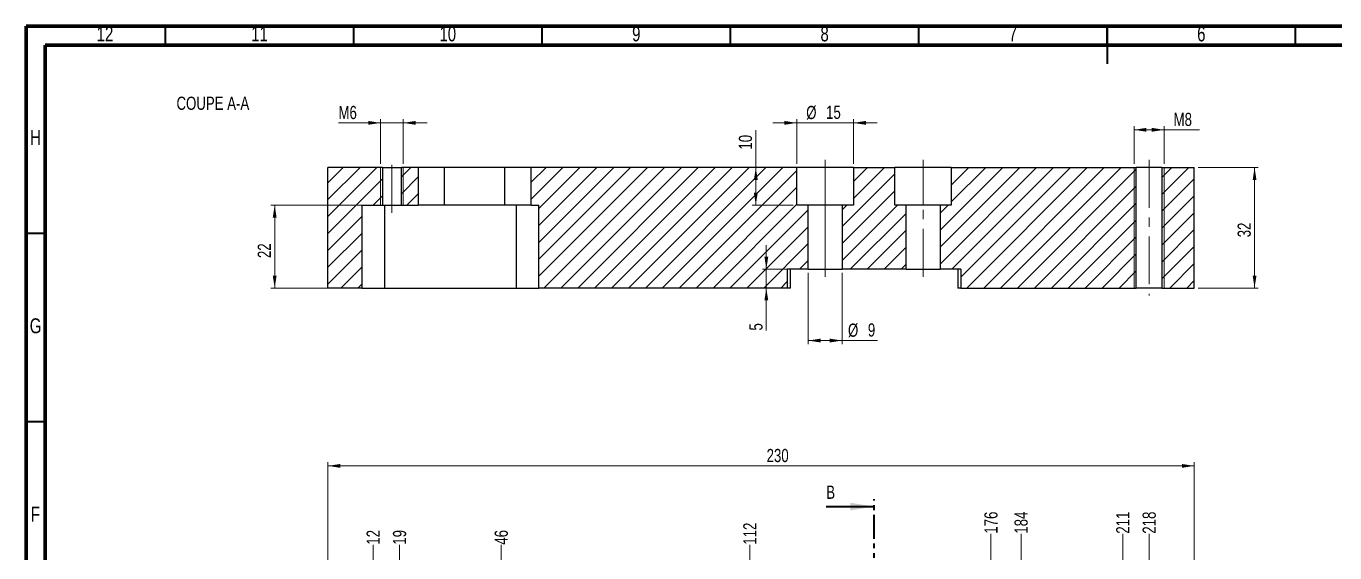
# Model space of a CAD drawing. Header units: millimetres. Extents: x 15 to 589, y 5 to 415.
# Drawn here: x 15 to 362.4, y 275.2 to 415 of the extents above; entities that cross this region are included whole.
import ezdxf

# ---------------------------------------------------------------- set-up
doc = ezdxf.new("R2010")
doc.units = ezdxf.units.MM
doc.linetypes.add('CENTERX2', pattern=[20.32, 12.7, -2.54, 2.54, -2.54])
doc.linetypes.add('PHANTOM', pattern=[12.7, 6.35, -1.27, 1.27, -1.27, 1.27, -1.27])
doc.styles.add('SLDTEXTSTYLE0', font='TXT', dxfattribs={"width": 0.75})
doc.dimstyles.new('SLDDIMSTYLE1', dxfattribs={"dimtxt": 3.5, "dimasz": 3.302, "dimexe": 0, "dimexo": 0.0625, "dimgap": 0.875, "dimtad": 0, "dimtih": 1, "dimtoh": 1, "dimrnd": 1e-09, "dimzin": 12, "dimdsep": 46, "dimtxsty": 'SLDTEXTSTYLE0', "dimblk1": 'NONE', "dimblk2": 'NONE', "dimsah": 1, "dimcen": 0.09, "dimadec": 0, "dimazin": 3, "dimtfac": 1, "dimtofl": 0, "dimtmove": 0, "dimatfit": 3, "dimldrblk": 'NONE', "dimfxl": 1, "dimfrac": 2, "dimtolj": 1, "dimtzin": 12, "dimarcsym": 0})
doc.dimstyles.new('SLDDIMSTYLE3', dxfattribs={"dimtxt": 3.5, "dimasz": 3.302, "dimexe": 0, "dimexo": 0.0625, "dimgap": 0.875, "dimtad": 1, "dimrnd": 1e-09, "dimzin": 12, "dimdsep": 46, "dimtxsty": 'SLDTEXTSTYLE0', "dimsah": 1, "dimcen": 0.09, "dimadec": 0, "dimazin": 3, "dimtfac": 1, "dimtofl": 0, "dimtmove": 0, "dimatfit": 3, "dimfxl": 1, "dimfrac": 2, "dimtolj": 1, "dimtzin": 12, "dimarcsym": 0})
doc.dimstyles.new('SLDDIMSTYLE6', dxfattribs={"dimtxt": 3.5, "dimasz": 3.302, "dimexe": 0, "dimexo": 0.0625, "dimgap": 0.875, "dimtad": 1, "dimrnd": 1e-09, "dimzin": 12, "dimdsep": 46, "dimtxsty": 'SLDTEXTSTYLE0', "dimsah": 1, "dimcen": 0.09, "dimadec": 0, "dimazin": 3, "dimtfac": 1, "dimtmove": 0, "dimatfit": 0, "dimfxl": 1, "dimfrac": 2, "dimtolj": 1, "dimtzin": 12, "dimarcsym": 0})

# ---------------------------------------------------------------- blocks, each defined once
blk = doc.blocks.new('_D_3')
at = {"color": 7, "linetype": 'Continuous', "lineweight": 18}
blk.add_line((107.09, 259.3), (107.09, 277.38), dxfattribs=at)
at = {"color": 7, "linetype": 'Continuous', "lineweight": 18, "insert": (105.36, 277.38), "char_height": 3.5, "attachment_point": 1, "rotation": 90, "style": 'SLDTEXTSTYLE0'}
blk.add_mtext('12', dxfattribs=at)
blk = doc.blocks.new('_None')
blk = doc.blocks.new('_D_6')
at = {"color": 7, "linetype": 'Continuous', "lineweight": 18}
blk.add_line((114.09, 239.3), (114.09, 277.38), dxfattribs=at)
at = {"color": 7, "linetype": 'Continuous', "lineweight": 18, "insert": (112.36, 277.38), "char_height": 3.5, "attachment_point": 1, "rotation": 90, "style": 'SLDTEXTSTYLE0'}
blk.add_mtext('19', dxfattribs=at)
blk = doc.blocks.new('_D_9')
at = {"color": 7, "linetype": 'Continuous', "lineweight": 18}
blk.add_line((141.09, 239.3), (141.09, 277.38), dxfattribs=at)
at = {"color": 7, "linetype": 'Continuous', "lineweight": 18, "insert": (139.36, 277.38), "char_height": 3.5, "attachment_point": 1, "rotation": 90, "style": 'SLDTEXTSTYLE0'}
blk.add_mtext('46', dxfattribs=at)
blk = doc.blocks.new('_D_11')
at = {"color": 7, "linetype": 'Continuous', "lineweight": 18}
blk.add_line((207.09, 271.3), (207.09, 277.38), dxfattribs=at)
at = {"color": 7, "linetype": 'Continuous', "lineweight": 18, "insert": (205.36, 277.38), "char_height": 3.5, "attachment_point": 1, "rotation": 90, "style": 'SLDTEXTSTYLE0'}
blk.add_mtext('112', dxfattribs=at)
blk = doc.blocks.new('_D_18')
at = {"color": 7, "linetype": 'Continuous', "lineweight": 18}
blk.add_line((271.09, 271.3), (271.09, 280.3), dxfattribs=at)
at = {"color": 7, "linetype": 'Continuous', "lineweight": 18, "insert": (269.36, 280.3), "char_height": 3.5, "attachment_point": 1, "rotation": 90, "style": 'SLDTEXTSTYLE0'}
blk.add_mtext('176', dxfattribs=at)
blk = doc.blocks.new('_D_20')
at = {"color": 7, "linetype": 'Continuous', "lineweight": 18}
blk.add_line((279.09, 239.3), (279.09, 280.3), dxfattribs=at)
at = {"color": 7, "linetype": 'Continuous', "lineweight": 18, "insert": (277.36, 280.3), "char_height": 3.5, "attachment_point": 1, "rotation": 90, "style": 'SLDTEXTSTYLE0'}
blk.add_mtext('184', dxfattribs=at)
blk = doc.blocks.new('_D_23')
at = {"color": 7, "linetype": 'Continuous', "lineweight": 18}
blk.add_line((306.09, 239.3), (306.09, 280.3), dxfattribs=at)
at = {"color": 7, "linetype": 'Continuous', "lineweight": 18, "insert": (304.36, 280.3), "char_height": 3.5, "attachment_point": 1, "rotation": 90, "style": 'SLDTEXTSTYLE0'}
blk.add_mtext('211', dxfattribs=at)
blk = doc.blocks.new('_D_26')
at = {"color": 7, "linetype": 'Continuous', "lineweight": 18}
blk.add_line((313.09, 259.3), (313.09, 280.3), dxfattribs=at)
at = {"color": 7, "linetype": 'Continuous', "lineweight": 18, "insert": (311.36, 280.3), "char_height": 3.5, "attachment_point": 1, "rotation": 90, "style": 'SLDTEXTSTYLE0'}
blk.add_mtext('218', dxfattribs=at)
blk = doc.blocks.new('_D_57')
at = {"color": 7, "linetype": 'Continuous', "lineweight": 18}
for p, q in [((95.09, 271.3), (95.09, 299.3)), ((325.09, 271.3), (325.09, 299.3)), ((95.09, 298.3), (325.09, 298.3))]:
    blk.add_line(p, q, dxfattribs=at)
for points in [[(95.09, 298.3), (98.4, 297.79), (98.4, 298.81)], [(325.09, 298.3), (321.79, 298.81), (321.79, 297.79)]]:
    blk.add_solid(points, dxfattribs=at)
at = {"color": 7, "linetype": 'Continuous', "lineweight": 18, "insert": (211.56, 302.81), "char_height": 3.5, "attachment_point": 1, "style": 'SLDTEXTSTYLE0'}
blk.add_mtext('230', dxfattribs=at)
blk = doc.blocks.new('_D_64')
at = {"color": 7, "linetype": 'Continuous', "lineweight": 18}
for p, q in [((326.09, 377.52), (342.09, 377.52)), ((341.09, 345.52), (341.09, 377.52)), ((326.09, 345.52), (342.09, 345.52))]:
    blk.add_line(p, q, dxfattribs=at)
for points in [[(341.09, 377.52), (340.59, 374.22), (341.6, 374.22)], [(341.09, 345.52), (341.6, 348.82), (340.59, 348.82)]]:
    blk.add_solid(points, dxfattribs=at)
at = {"color": 7, "linetype": 'Continuous', "lineweight": 18, "insert": (336.58, 358.98), "char_height": 3.5, "attachment_point": 1, "rotation": 90, "style": 'SLDTEXTSTYLE0'}
blk.add_mtext('32', dxfattribs=at)
blk = doc.blocks.new('_D_65')
at = {"color": 7, "linetype": 'Continuous', "lineweight": 18}
for p, q in [((219.59, 389.36), (213.24, 389.36)), ((219.59, 378.52), (219.59, 390.36)), ((234.59, 389.36), (219.59, 389.36)), ((234.59, 378.52), (234.59, 390.36)), ((234.59, 389.36), (240.94, 389.36))]:
    blk.add_line(p, q, dxfattribs=at)
for points in [[(219.59, 389.36), (216.29, 389.87), (216.29, 388.85)], [(234.59, 389.36), (237.9, 388.85), (237.9, 389.87)]]:
    blk.add_solid(points, dxfattribs=at)
at = {"color": 7, "linetype": 'Continuous', "lineweight": 18, "char_height": 3.5, "attachment_point": 1, "style": 'SLDTEXTSTYLE0'}
for s, insert in [('%%c', (222.07, 393.87)), ('15', (227.35, 393.92))]:
    blk.add_mtext(s, dxfattribs=dict(at, insert=insert))
blk = doc.blocks.new('_D_66')
at = {"color": 7, "linetype": 'Continuous', "lineweight": 18}
for p, q in [((208.69, 377.52), (208.69, 387.44)), ((208.69, 367.52), (208.69, 377.52)), ((218.59, 367.52), (207.69, 367.52))]:
    blk.add_line(p, q, dxfattribs=at)
for points in [[(208.69, 377.52), (208.18, 374.22), (209.2, 374.22)], [(208.69, 367.52), (209.2, 370.82), (208.18, 370.82)]]:
    blk.add_solid(points, dxfattribs=at)
at = {"color": 7, "linetype": 'Continuous', "lineweight": 18, "insert": (204.18, 382.27), "char_height": 3.5, "attachment_point": 1, "rotation": 90, "style": 'SLDTEXTSTYLE0'}
blk.add_mtext('10', dxfattribs=at)
blk = doc.blocks.new('_D_67')
at = {"color": 7, "linetype": 'Continuous', "lineweight": 18}
for p, q in [((222.59, 349.52), (222.59, 330.57)), ((231.59, 349.52), (231.59, 330.57)), ((222.59, 331.57), (231.59, 331.57)), ((231.59, 331.57), (241.03, 331.57))]:
    blk.add_line(p, q, dxfattribs=at)
for points in [[(222.59, 331.57), (225.9, 331.06), (225.9, 332.08)], [(231.59, 331.57), (228.29, 332.08), (228.29, 331.06)]]:
    blk.add_solid(points, dxfattribs=at)
at = {"color": 7, "linetype": 'Continuous', "lineweight": 18, "char_height": 3.5, "attachment_point": 1, "style": 'SLDTEXTSTYLE0'}
for s, insert in [('%%c', (233.16, 336.08)), ('9', (238.44, 336.14))]:
    blk.add_mtext(s, dxfattribs=dict(at, insert=insert))
blk = doc.blocks.new('_D_68')
at = {"color": 7, "linetype": 'Continuous', "lineweight": 18}
for p, q in [((118.09, 367.52), (79.97, 367.52)), ((80.97, 367.52), (80.97, 345.52)), ((102.69, 345.52), (79.97, 345.52))]:
    blk.add_line(p, q, dxfattribs=at)
for points in [[(80.97, 367.52), (80.46, 364.22), (81.48, 364.22)], [(80.97, 345.52), (81.48, 348.82), (80.46, 348.82)]]:
    blk.add_solid(points, dxfattribs=at)
at = {"color": 7, "linetype": 'Continuous', "lineweight": 18, "insert": (76.46, 353.47), "char_height": 3.5, "attachment_point": 1, "rotation": 90, "style": 'SLDTEXTSTYLE0'}
blk.add_mtext('22', dxfattribs=at)
blk = doc.blocks.new('_D_69')
at = {"color": 7, "linetype": 'Continuous', "lineweight": 18}
for p, q in [((109.09, 389.36), (97.91, 389.36)), ((109.09, 378.52), (109.09, 390.36)), ((115.09, 389.36), (109.09, 389.36)), ((115.09, 378.52), (115.09, 390.36)), ((115.09, 389.36), (121.44, 389.36))]:
    blk.add_line(p, q, dxfattribs=at)
for points in [[(109.09, 389.36), (105.79, 389.87), (105.79, 388.85)], [(115.09, 389.36), (118.4, 388.85), (118.4, 389.87)]]:
    blk.add_solid(points, dxfattribs=at)
at = {"color": 7, "linetype": 'Continuous', "lineweight": 18, "insert": (97.91, 393.87), "char_height": 3.5, "attachment_point": 1, "style": 'SLDTEXTSTYLE0'}
blk.add_mtext('M6', dxfattribs=at)
blk = doc.blocks.new('_D_70')
at = {"color": 7, "linetype": 'Continuous', "lineweight": 18}
for p, q in [((211.48, 350.52), (211.48, 356.87)), ((221.45, 350.52), (210.48, 350.52)), ((211.48, 350.52), (211.48, 345.52)), ((211.48, 345.52), (211.48, 334.23))]:
    blk.add_line(p, q, dxfattribs=at)
for points in [[(211.48, 350.52), (211.99, 353.82), (210.98, 353.82)], [(211.48, 345.52), (210.98, 342.22), (211.99, 342.22)]]:
    blk.add_solid(points, dxfattribs=at)
at = {"color": 7, "linetype": 'Continuous', "lineweight": 18, "insert": (206.97, 334.23), "char_height": 3.5, "attachment_point": 1, "rotation": 90, "style": 'SLDTEXTSTYLE0'}
blk.add_mtext('5', dxfattribs=at)
blk = doc.blocks.new('_D_71')
at = {"color": 7, "linetype": 'Continuous', "lineweight": 18}
for p, q in [((309.09, 378.52), (309.09, 388.52)), ((309.09, 387.52), (317.09, 387.52)), ((317.09, 378.52), (317.09, 388.52)), ((317.09, 387.52), (326.48, 387.52))]:
    blk.add_line(p, q, dxfattribs=at)
for points in [[(309.09, 387.52), (312.4, 387.01), (312.4, 388.03)], [(317.09, 387.52), (313.79, 388.03), (313.79, 387.01)]]:
    blk.add_solid(points, dxfattribs=at)
at = {"color": 7, "linetype": 'Continuous', "lineweight": 18, "insert": (319.6, 392.03), "char_height": 3.5, "attachment_point": 1, "style": 'SLDTEXTSTYLE0'}
blk.add_mtext('M8', dxfattribs=at)

msp = doc.modelspace()

# ---------------------------------------------------------------- hatches: boundary and pattern name
at = {"linetype": 'Continuous', "lineweight": 18}
h = msp.add_hatch(dxfattribs=at)
h.set_pattern_fill('ANSI31', style=0)
h.paths.add_polyline_path([(95.094, 377.518), (95.094, 345.518), (104.094, 345.518), (104.094, 367.518), (109.594, 367.518), (109.594, 377.518)], flags=0)
h = msp.add_hatch(dxfattribs=at)
h.set_pattern_fill('ANSI31', style=0)
h.paths.add_polyline_path([(119.094, 367.518), (119.094, 377.518), (114.594, 377.518), (114.594, 367.518)], flags=0)
h = msp.add_hatch(dxfattribs=at)
h.set_pattern_fill('ANSI31', style=0)
h.paths.add_polyline_path([(151.094, 345.518), (217.094, 345.518), (217.094, 350.518), (222.594, 350.518), (222.594, 367.518), (219.594, 367.518), (219.594, 377.518), (149.094, 377.518), (149.094, 367.518), (151.094, 367.518)], flags=0)
h = msp.add_hatch(dxfattribs=at)
h.set_pattern_fill('ANSI31', style=0)
h.paths.add_polyline_path([(234.594, 367.518), (231.594, 367.518), (231.594, 350.518), (248.594, 350.518), (248.594, 367.518), (245.594, 367.518), (245.594, 377.518), (234.594, 377.518)], flags=0)
h = msp.add_hatch(dxfattribs=at)
h.set_pattern_fill('ANSI31', style=0)
h.paths.add_polyline_path([(309.694, 377.518), (260.594, 377.518), (260.594, 367.518), (257.594, 367.518), (257.594, 350.518), (263.094, 350.518), (263.094, 345.518), (309.694, 345.518)], flags=0)
h = msp.add_hatch(dxfattribs=at)
h.set_pattern_fill('ANSI31', style=0)
h.paths.add_polyline_path([(325.094, 377.518), (316.494, 377.518), (316.494, 345.518), (325.094, 345.518)], flags=0)

# ---------------------------------------------------------------- linework, layer by layer
at = {"color": 7, "linetype": 'Continuous', "lineweight": 70}
for p, q in [((15, 5), (15, 415)), ((15, 415), (589, 415)), ((20, 10), (20, 410)), ((20, 410), (584, 410))]:
    msp.add_line(p, q, dxfattribs=at)
at = {"color": 7, "linetype": 'Continuous', "lineweight": 35}
for p, q in [((52, 410), (52, 415)), ((102, 410), (102, 415)), ((152, 410), (152, 415)), ((202, 410), (202, 415)), ((252, 410), (252, 415)), ((302, 415), (302, 405)), ((302, 410), (302, 415)), ((352, 410), (352, 415)), ((20, 360), (15, 360)), ((20, 310), (15, 310)), ((227.394, 287.498), (240.094, 287.498))]:
    msp.add_line(p, q, dxfattribs=at)
at = {"color": 7, "linetype": 'CENTERX2', "lineweight": 18}
for p, q in [((112.094, 365.518), (112.094, 379.518)), ((227.094, 367.518), (227.094, 379.518)), ((253.094, 367.518), (253.094, 379.518)), ((313.094, 379.518), (313.094, 343.518)), ((227.094, 369.518), (227.094, 348.518)), ((227.094, 348.518), (227.094, 367.518)), ((253.094, 348.518), (253.094, 367.518))]:
    msp.add_line(p, q, dxfattribs=at)
at = {"color": 7, "linetype": 'Continuous', "lineweight": 25}
for p, q in [((109.594, 377.518), (95.094, 377.518)), ((95.094, 345.518), (95.094, 377.518)), ((109.594, 377.518), (109.594, 367.518)), ((109.594, 377.518), (114.594, 377.518)), ((114.594, 367.518), (114.594, 377.518)), ((119.094, 377.518), (114.594, 377.518)), ((119.094, 377.518), (119.094, 367.518)), ((126.094, 377.518), (119.094, 377.518)), ((126.094, 367.518), (126.094, 377.518)), ((142.094, 377.518), (126.094, 377.518)), ((142.094, 367.518), (142.094, 377.518)), ((149.094, 377.518), (142.094, 377.518)), ((149.094, 367.518), (149.094, 377.518)), ((219.594, 377.518), (149.094, 377.518)), ((219.594, 367.518), (219.594, 377.518)), ((234.594, 377.518), (219.594, 377.518)), ((234.594, 377.518), (234.594, 367.518)), ((234.594, 377.518), (245.594, 377.518)), ((245.594, 367.518), (245.594, 377.518)), ((260.594, 377.518), (245.594, 377.518)), ((260.594, 377.518), (260.594, 367.518)), ((260.594, 377.518), (309.694, 377.518)), ((309.694, 345.518), (309.694, 377.518)), ((316.494, 377.518), (309.694, 377.518)), ((316.494, 377.518), (316.494, 345.518)), ((316.494, 377.518), (325.094, 377.518)), ((325.094, 345.518), (325.094, 377.518)), ((104.094, 367.518), (109.594, 367.518)), ((104.094, 367.518), (104.094, 345.518)), ((109.594, 367.518), (114.594, 367.518)), ((110.094, 367.518), (110.094, 345.518)), ((114.594, 367.518), (119.094, 367.518)), ((126.094, 367.518), (119.094, 367.518)), ((142.094, 367.518), (126.094, 367.518)), ((149.094, 367.518), (142.094, 367.518)), ((145.094, 367.518), (145.094, 345.518)), ((149.094, 367.518), (151.094, 367.518)), ((151.094, 345.518), (151.094, 367.518)), ((222.594, 367.518), (219.594, 367.518)), ((222.594, 350.518), (222.594, 367.518)), ((231.594, 367.518), (222.594, 367.518)), ((231.594, 367.518), (231.594, 350.518)), ((234.594, 367.518), (231.594, 367.518)), ((248.594, 367.518), (245.594, 367.518)), ((248.594, 350.518), (248.594, 367.518)), ((257.594, 367.518), (248.594, 367.518)), ((257.594, 367.518), (257.594, 350.518)), ((260.594, 367.518), (257.594, 367.518)), ((222.594, 350.518), (217.094, 350.518)), ((217.094, 345.518), (217.094, 350.518)), ((217.898, 345.518), (217.898, 350.518)), ((222.594, 350.518), (231.594, 350.518)), ((248.594, 350.518), (231.594, 350.518)), ((248.594, 350.518), (257.594, 350.518)), ((263.094, 350.518), (257.594, 350.518)), ((262.29, 350.518), (262.29, 345.518)), ((263.094, 350.518), (263.094, 345.518)), ((104.094, 345.518), (95.094, 345.518)), ((104.094, 345.518), (110.094, 345.518)), ((110.094, 345.518), (145.094, 345.518)), ((145.094, 345.518), (151.094, 345.518)), ((217.094, 345.518), (151.094, 345.518)), ((217.898, 345.518), (217.094, 345.518)), ((263.094, 345.518), (262.29, 345.518)), ((263.094, 345.518), (309.694, 345.518)), ((316.494, 345.518), (309.694, 345.518)), ((316.494, 345.518), (325.094, 345.518))]:
    msp.add_line(p, q, dxfattribs=at)
at = {"color": 7, "linetype": 'Continuous', "lineweight": 18}
for p, q in [((109.094, 377.518), (109.094, 367.518)), ((115.094, 367.518), (115.094, 377.518)), ((309.094, 345.518), (309.094, 377.518)), ((317.094, 377.518), (317.094, 345.518))]:
    msp.add_line(p, q, dxfattribs=at)
at = {"color": 7, "linetype": 'PHANTOM', "lineweight": 35}
msp.add_line((240.094, 190.061), (240.094, 289.498), dxfattribs=at)
at = {"color": 7, "linetype": 'Continuous', "lineweight": 35}
msp.add_solid([(240.094, 287.498), (233.744, 288.514), (233.744, 286.482)], dxfattribs=at)

# ---------------------------------------------------------------- texts
at = {"color": 7, "linetype": 'Continuous', "lineweight": 0, "attachment_point": 2, "style": 'SLDTEXTSTYLE0'}
for s, insert, char_height in [('12', (35.92, 414.973), 3.9688), ('11', (76.92, 414.973), 3.9688), ('10', (126.92, 414.973), 3.9688), ('9', (176.96, 414.973), 3.969), ('8', (226.96, 414.973), 3.969), ('7', (276.96, 414.973), 3.969), ('6', (326.96, 414.973), 3.969), ('COUPE A-A', (64.56, 396.319), 3.5), ('H', (17.49, 387.473), 3.969), ('G', (17.487, 337.473), 3.969), ('F', (17.458, 287.473), 3.969)]:
    msp.add_mtext(s, dxfattribs=dict(at, insert=insert, char_height=char_height))
at = {"color": 7, "linetype": 'Continuous', "insert": (227.394, 293.053), "char_height": 3.5, "attachment_point": 1, "style": 'SLDTEXTSTYLE0'}
msp.add_mtext('B', dxfattribs=at)

# ---------------------------------------------------------------- dimensions: what is measured, and where the dimension line sits
at = {"color": 7, "linetype": 'Continuous', "lineweight": 18}
for base, p1, p2, text, dimstyle, picture, middle in [((109.094, 389.358), (115.094, 377.518), (109.094, 377.518), 'M6', 'SLDDIMSTYLE6', '_D_69', (101.343, 389.358)), ((219.594, 389.358), (234.594, 377.518), (219.594, 377.518), '%%c<>', 'SLDDIMSTYLE6', '_D_65', (227.3, 389.358)), ((317.094, 387.518), (309.094, 377.518), (317.094, 377.518), 'M8', 'SLDDIMSTYLE3', '_D_71', (323.04, 387.518)), ((231.594, 331.57), (222.594, 350.518), (231.594, 350.518), '%%c<>', 'SLDDIMSTYLE3', '_D_67', (237.094, 331.57))]:
    dim = msp.add_linear_dim(base=base, p1=p1, p2=p2, text=text, dimstyle=dimstyle, dxfattribs=at)
    dim.commit()
    dim.dimension.update_dxf_attribs({"geometry": picture, "text_midpoint": middle, "dimtype": 160})
for base, p1, p2, dimstyle, picture, middle in [((208.69, 377.518), (219.594, 367.518), (219.594, 377.518), 'SLDDIMSTYLE3', '_D_66', (208.69, 384.852)), ((341.094, 377.518), (325.094, 345.518), (325.094, 377.518), 'SLDDIMSTYLE3', '_D_64', (341.094, 361.569)), ((80.97, 345.518), (119.094, 367.518), (103.694, 345.518), 'SLDDIMSTYLE3', '_D_68', (80.97, 356.057)), ((211.483, 345.518), (222.452, 350.518), (217.898, 345.518), 'SLDDIMSTYLE6', '_D_70', (211.483, 335.518))]:
    dim = msp.add_linear_dim(base=base, p1=p1, p2=p2, angle=90, dimstyle=dimstyle, dxfattribs=at)
    dim.commit()
    dim.dimension.update_dxf_attribs({"geometry": picture, "text_midpoint": middle, "dimtype": 160})
dim = msp.add_linear_dim(base=(325.094, 298.298), p1=(95.094, 270.298), p2=(325.094, 270.298), dimstyle='SLDDIMSTYLE3', dxfattribs=at)
dim.commit()
dim.dimension.update_dxf_attribs({"geometry": '_D_57', "text_midpoint": (215.44, 298.298), "dimtype": 160})
for feature_location, offset, picture, middle in [((271.094, 270.298), (0, 10), '_D_18', (271.094, 284.178)), ((279.094, 238.298), (0, 42), '_D_20', (279.094, 284.178)), ((306.094, 238.298), (0, 42), '_D_23', (306.094, 284.178)), ((313.094, 258.298), (0, 22), '_D_26', (313.094, 284.178)), ((207.094, 270.298), (0, 7.083), '_D_11', (207.094, 281.26)), ((107.094, 258.298), (0, 19.083), '_D_3', (107.094, 279.967)), ((114.094, 238.298), (0, 39.083), '_D_6', (114.094, 279.967)), ((141.094, 238.298), (0, 39.083), '_D_9', (141.094, 279.967))]:
    dim = msp.add_ordinate_dim(feature_location=feature_location, offset=offset, dtype=1, origin=(95.094, 110.298), dimstyle='SLDDIMSTYLE1', dxfattribs=at)
    dim.commit()
    dim.dimension.update_dxf_attribs({"geometry": picture, "text_midpoint": middle})

doc.saveas('drawing.dxf')
